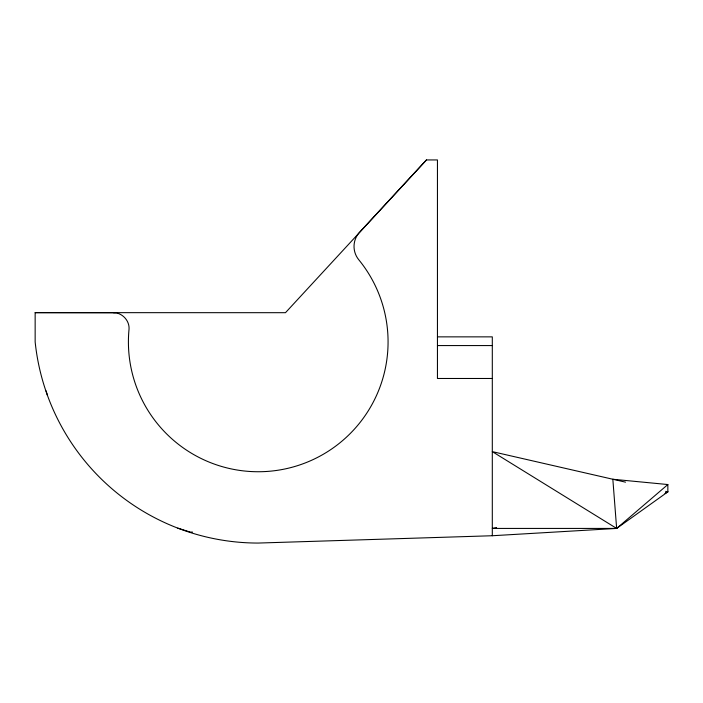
<?xml version="1.0" encoding="UTF-8"?>
<svg xmlns="http://www.w3.org/2000/svg" width="703" height="703" viewBox="0 0 703 703"><rect width="100%" height="100%" fill="white"/><g stroke="black" fill="none" stroke-linecap="round" stroke-linejoin="round"><path stroke-width="1.05" d="M492.302 378.478L437.442 378.478L437.442 159.941L426.475 159.941L358.767 233.176A21.002 21.002 0 0 0 358.767 259.75A129.835 129.835 0 0 1 295.673 466.23A129.835 129.835 0 0 1 129.062 328.916C129.493 320.304 121.865 312.466 113.245 312.65M426.475 159.941L285.48 312.694L35.15 312.65L35.15 341.913A224.283 224.283 0 0 0 258.238 543.059L492.302 535.739L616.645 528.428L667.85 491.854L667.85 484.543L612.84 479.253L616.645 528.428L492.302 528.428L496.582 527.54M667.85 484.543L616.645 528.428L492.302 451.625L625.538 482.161M665.003 493.48L667.85 491.854L665.732 491.371M665.706 492.302L667.85 491.854M437.442 336.86L492.302 336.86L492.302 535.739M437.442 345.568L492.302 345.568M192.517 532.083L190.32 532.083L177.789 528.129M35.15 312.65L115.345 312.73M46.126 390.93L47.391 395.244"/></g></svg>
